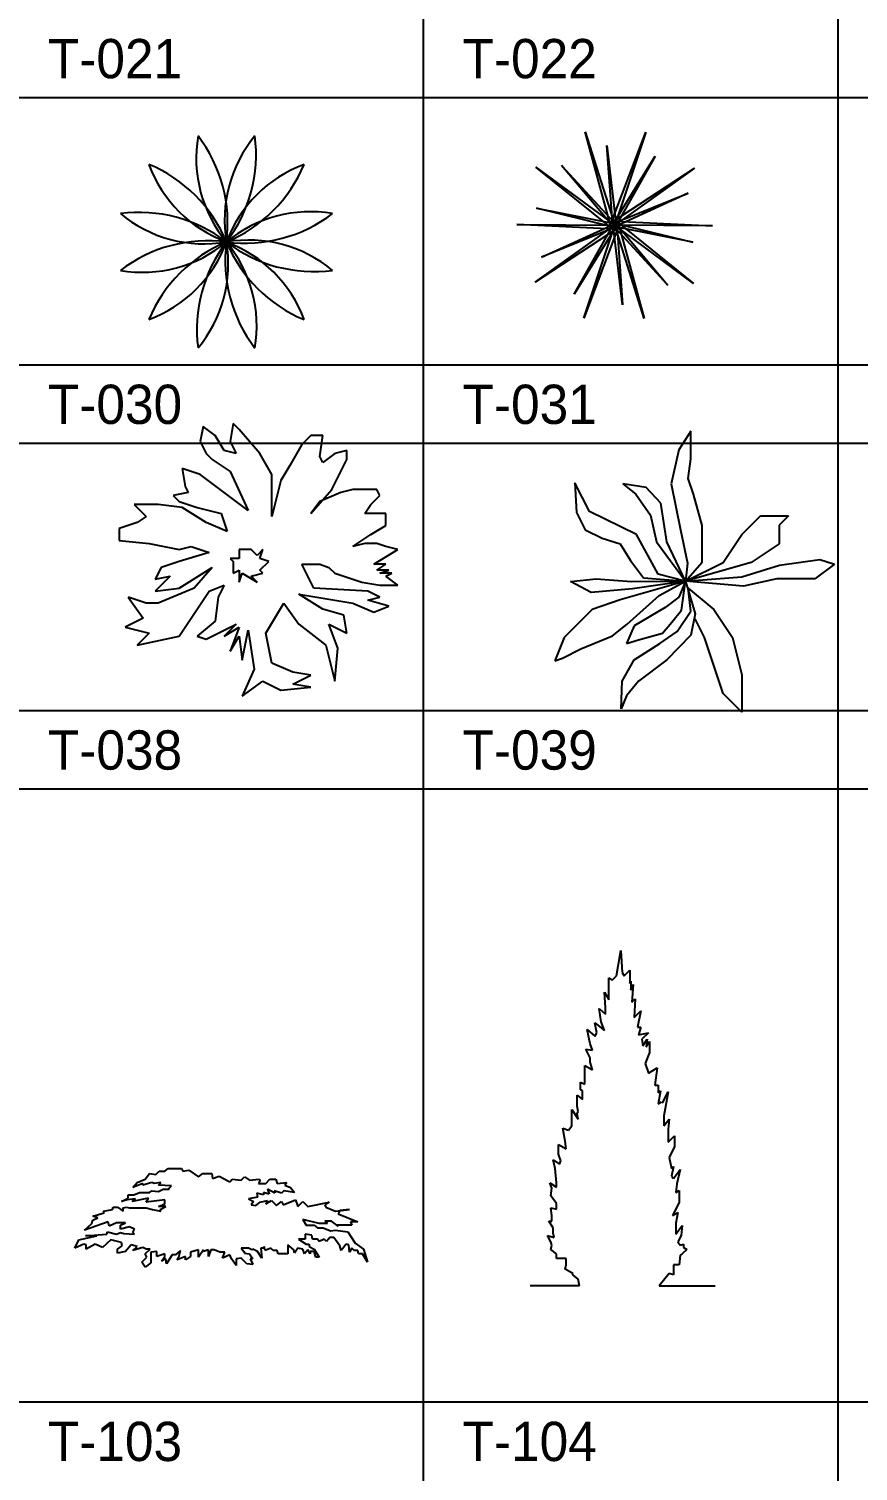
# Model space of a CAD drawing. Header units: millimetres. Extents: x 0 to 25200, y 0 to 17820.
# Drawn here: x 3195 to 5728, y 8963 to 13369 of the extents above; entities that cross this region are included whole.
import ezdxf
from ezdxf.enums import TextEntityAlignment as Align

# ---------------------------------------------------------------- set-up
doc = ezdxf.new("R2010")
doc.units = ezdxf.units.MM
doc.header["$LTSCALE"] = 100
doc.header["$MEASUREMENT"] = 0
for name, color, linetype in [('CO-TREE', 251, 'Continuous'), ('TB-FORM', 7, 'Continuous'), ('TB-TEXT', 4, 'Continuous')]:
    doc.layers.add(name, color=color, linetype=linetype)
doc.styles.add('DH-TEXT', font='')
doc.styles.get('DH-TEXT').set_extended_font_data('HY울릉도L')

# ---------------------------------------------------------------- blocks, each defined once
blk = doc.blocks.new('T-030')
at = {"layer": 'CO-TREE'}
for centre, radius, start, end in [((304.2, 259.7), 401.2, 170.3031, 219.6969), ((-440.6, 60.1), 439.8, 352.5922, 37.4078), ((391, 71), 401.2, 140.3031, 189.6969), ((-353.8, 270.6), 439.8, 322.5922, 7.4078), ((-410.5, -165.5), 439.8, 22.5922, 67.4078), ((134.7, 379.7), 401.2, 200.3031, 249.6969), ((-173.4, 409.5), 439.8, 292.5922, 337.4078), ((371.8, -135.8), 401.2, 110.3031, 159.6969), ((-271.6, -345.9), 439.8, 52.5922, 97.4078), ((-72.1, 398.9), 401.2, 230.3031, 279.6969), ((251.8, -305.3), 401.2, 80.3031, 129.6969), ((52.2, 439.5), 439.8, 262.5922, 307.4078), ((-61.2, -432.7), 439.8, 82.5922, 127.4078), ((-260.8, 312.1), 401.2, 260.3031, 309.6969), ((-380.8, 142.7), 401.2, 290.3031, 339.6969), ((164.5, -402.6), 439.8, 112.5922, 157.4078), ((344.8, -263.7), 439.8, 142.5922, 187.4078), ((-400, -64.1), 401.2, 320.3031, 9.6969), ((431.6, -53.3), 439.8, 172.5922, 217.4078), ((63.1, -392), 401.2, 50.3031, 99.6969), ((-143.7, -372.9), 401.2, 20.3031, 69.6969), ((401.5, 172.4), 439.8, 202.5922, 247.4078), ((262.7, 352.8), 439.8, 232.5922, 277.4078), ((-313.2, -252.8), 401.2, 350.3031, 39.6969)]:
    blk.add_arc(centre, radius, start, end, dxfattribs=at)
blk = doc.blocks.new('T-038')
at = {"layer": 'CO-TREE'}
for p, q in [((-192.5, 383.2), (-201.6, 337.5)), ((-155.9, 355.7), (-192.5, 383.2)), ((-128.5, 310), (-155.9, 355.7)), ((-101, 392.3), (-110.2, 337.5)), ((-82.8, 374), (-101, 392.3)), ((-18.8, 300.9), (-82.8, 374)), ((136.7, 355.7), (109.3, 328.3)), ((173.3, 355.7), (136.7, 355.7)), ((164.1, 291.7), (173.3, 355.7)), ((-201.6, 337.5), (-183.3, 300.9)), ((-91.9, 300.9), (-128.5, 310)), ((-110.2, 337.5), (-91.9, 300.9)), ((109.3, 328.3), (72.7, 264.3)), ((246.4, 310), (209.8, 300.9)), ((246.4, 282.6), (246.4, 310)), ((-183.3, 300.9), (-165.1, 282.6)), ((-165.1, 282.6), (-110.2, 246)), ((17.8, 236.9), (-18.8, 300.9)), ((173.3, 273.5), (164.1, 291.7)), ((209.8, 300.9), (173.3, 273.5)), ((200.7, 191.2), (246.4, 282.6)), ((-256.5, 255.2), (-247.4, 200.3)), ((-201.6, 236.9), (-256.5, 255.2)), ((-128.5, 182), (-201.6, 236.9)), ((-110.2, 246), (-55.3, 127.1)), ((17.8, 154.6), (17.8, 236.9)), ((72.7, 264.3), (45.3, 218.6)), ((-238.2, 182), (-283.9, 172.9)), ((-247.4, 200.3), (-238.2, 182)), ((-55.3, 127.1), (-128.5, 182)), ((45.3, 218.6), (17.8, 108.9)), ((136.7, 118), (200.7, 191.2)), ((228.1, 182), (164.1, 154.6)), ((264.7, 191.2), (228.1, 182)), ((337.9, 191.2), (264.7, 191.2)), ((347, 172.9), (337.9, 191.2)), ((-402.8, 145.4), (-366.2, 108.9)), ((-329.6, 145.4), (-402.8, 145.4)), ((-256.5, 136.3), (-329.6, 145.4)), ((-283.9, 172.9), (-265.6, 154.6)), ((-265.6, 154.6), (-210.8, 136.3)), ((-183.3, 90.6), (-256.5, 136.3)), ((-210.8, 136.3), (-137.6, 118)), ((17.8, 108.9), (17.8, 154.6)), ((164.1, 154.6), (136.7, 118)), ((301.3, 118), (319.6, 145.4)), ((319.6, 145.4), (347, 172.9)), ((-393.7, 90.6), (-448.5, 72.3)), ((-366.2, 108.9), (-393.7, 90.6)), ((-119.3, 63.1), (-183.3, 90.6)), ((-137.6, 118), (-119.3, 63.1)), ((356.2, 118), (301.3, 118)), ((365.3, 118), (356.2, 118)), ((365.3, 81.4), (365.3, 118)), ((-448.5, 72.3), (-448.5, 35.7)), ((264.7, 17.4), (319.6, 54)), ((319.6, 54), (365.3, 81.4)), ((-448.5, 35.7), (-357.1, 26.6)), ((-357.1, 26.6), (-265.6, 8.3)), ((-265.6, 8.3), (-229.1, 17.4)), ((-229.1, 17.4), (-174.2, -0.9)), ((-46.2, 8.3), (-82.8, 8.3)), ((-82.8, 8.3), (-82.8, -19.2)), ((-27.9, -10), (-46.2, 8.3)), ((-9.6, 8.3), (-27.9, -10)), ((-18.8, -19.2), (-9.6, 8.3)), ((301.3, 26.6), (264.7, 17.4)), ((337.9, 26.6), (301.3, 26.6)), ((328.7, -37.4), (401.9, 8.3)), ((365.3, 17.4), (337.9, 26.6)), ((401.9, 8.3), (365.3, 17.4)), ((-265.6, -28.3), (-320.5, -46.6)), ((-174.2, -0.9), (-265.6, -28.3)), ((-82.8, -19.2), (-110.2, -19.2)), ((-110.2, -19.2), (-101, -28.3)), ((-101, -28.3), (-101, -64.9)), ((8.7, -28.3), (-18.8, -19.2)), ((-18.8, -55.7), (8.7, -28.3)), ((145.8, -110.6), (109.3, -37.4)), ((109.3, -37.4), (164.1, -37.4)), ((164.1, -37.4), (191.6, -46.6)), ((365.3, -37.4), (328.7, -37.4)), ((337.9, -55.7), (365.3, -37.4)), ((-320.5, -46.6), (-338.8, -83.2)), ((-293.1, -74), (-338.8, -119.7)), ((-338.8, -83.2), (-293.1, -74)), ((-265.6, -110.6), (-165.1, -46.6)), ((-165.1, -46.6), (-219.9, -110.6)), ((-101, -64.9), (-82.8, -55.7)), ((-82.8, -55.7), (-82.8, -92.3)), ((-82.8, -92.3), (-73.6, -64.9)), ((-73.6, -64.9), (-27.9, -92.3)), ((-46.2, -74), (-9.6, -64.9)), ((-27.9, -92.3), (-46.2, -74)), ((-9.6, -64.9), (-18.8, -55.7)), ((191.6, -46.6), (209.8, -64.9)), ((209.8, -64.9), (292.1, -92.3)), ((374.4, -55.7), (337.9, -55.7)), ((347, -64.9), (374.4, -55.7)), ((383.6, -64.9), (347, -64.9)), ((365.3, -74), (383.6, -64.9)), ((401.9, -101.5), (365.3, -74)), ((-338.8, -119.7), (-265.6, -110.6)), ((-219.9, -110.6), (-329.6, -156.3)), ((-265.6, -256.9), (-174.2, -119.7)), ((-174.2, -119.7), (-128.5, -101.5)), ((-128.5, -101.5), (-146.8, -138)), ((100.1, -128.9), (264.7, -156.3)), ((173.3, -174.6), (100.1, -128.9)), ((310.4, -119.7), (145.8, -110.6)), ((292.1, -92.3), (347, -101.5)), ((347, -138), (310.4, -119.7)), ((347, -101.5), (401.9, -101.5)), ((-421.1, -138), (-375.4, -202)), ((-366.2, -156.3), (-421.1, -138)), ((-329.6, -156.3), (-366.2, -156.3)), ((-146.8, -138), (-155.9, -211.2)), ((-0.5, -247.8), (54.4, -156.3)), ((54.4, -156.3), (100.1, -220.3)), ((237.3, -192.9), (173.3, -174.6)), ((264.7, -156.3), (328.7, -183.7)), ((310.4, -147.2), (347, -138)), ((374.4, -165.5), (310.4, -147.2)), ((328.7, -183.7), (374.4, -165.5)), ((-375.4, -202), (-430.2, -229.5)), ((-155.9, -211.2), (-210.8, -256.9)), ((246.4, -247.8), (237.3, -192.9)), ((-430.2, -229.5), (-357.1, -247.8)), ((-357.1, -247.8), (-393.7, -284.3)), ((-393.7, -284.3), (-265.6, -256.9)), ((-210.8, -256.9), (-183.3, -266)), ((-183.3, -266), (-91.9, -220.3)), ((-91.9, -220.3), (-128.5, -256.9)), ((-128.5, -256.9), (-82.8, -229.5)), ((-82.8, -229.5), (-110.2, -302.6)), ((-110.2, -302.6), (-82.8, -256.9)), ((-82.8, -256.9), (-73.6, -330.1)), ((-73.6, -330.1), (-55.3, -238.6)), ((-55.3, -238.6), (-37, -357.5)), ((17.8, -339.2), (-0.5, -247.8)), ((100.1, -220.3), (182.4, -284.3)), ((191.6, -220.3), (246.4, -247.8)), ((219, -293.5), (191.6, -220.3)), ((182.4, -284.3), (209.8, -394.1)), ((209.8, -394.1), (219, -293.5)), ((81.8, -366.6), (17.8, -339.2)), ((-37, -357.5), (-73.6, -439.8)), ((-73.6, -439.8), (-9.6, -394.1)), ((-9.6, -394.1), (45.3, -421.5)), ((136.7, -375.8), (81.8, -366.6)), ((81.8, -403.2), (136.7, -375.8)), ((45.3, -421.5), (136.7, -412.3)), ((136.7, -412.3), (81.8, -403.2))]:
    blk.add_line(p, q, dxfattribs=at)
blk = doc.blocks.new('T-039')
at = {"layer": 'CO-TREE'}
for p, q in [((12.1, 461.5), (-24.7, 405.2)), ((12.1, 377), (12.1, 461.5)), ((-24.7, 405.2), (-48.3, 301)), ((4.2, 317.8), (12.1, 377)), ((20, 270), (4.2, 317.8)), ((-298, 216.5), (-342.7, 303.8)), ((-342.7, 303.8), (-337.5, 213.6)), ((-124.6, 289.7), (-195.5, 301)), ((-195.5, 301), (-156.1, 270)), ((-156.1, 270), (-111.4, 205.2)), ((-79.9, 241.8), (-124.6, 289.7)), ((-48.3, 301), (-19.4, 160.1)), ((46.3, 174.2), (20, 270)), ((-61.5, 123.5), (-79.9, 241.8)), ((-337.5, 213.6), (-311.2, 160.1)), ((-153.5, 146), (-298, 216.5)), ((-111.4, 205.2), (-93, 123.5)), ((167.7, 146.3), (224.8, 203.5)), ((224.8, 203.5), (310.6, 203.5)), ((310.6, 203.5), (282, 174.9)), ((-311.2, 160.1), (-258.6, 134.8)), ((-258.6, 134.8), (-203.4, 117.9)), ((-87.8, 25), (-153.5, 146)), ((-19.4, 160.1), (1.6, 58.8)), ((46.3, 61.5), (46.3, 174.2)), ((110.5, 60.6), (167.7, 146.3)), ((282, 174.9), (282, 117.7)), ((-203.4, 117.9), (-171.9, 67.2)), ((-93, 123.5), (-3.8, 3.4)), ((-3.8, 3.4), (-61.5, 123.5)), ((282, 117.7), (196.3, 60.6)), ((-171.9, 67.2), (-132.4, 13.7)), ((-3.8, 3.4), (46.3, 61.5)), ((196.3, 60.6), (-3.8, 3.4)), ((-3.8, 3.4), (110.5, 60.6)), ((1.6, 58.8), (-3.8, 3.4)), ((167.3, 16.5), (282.9, 53.1)), ((282.9, 53.1), (406.5, 70)), ((451.1, 55.9), (390.7, 10.9)), ((406.5, 70), (451.1, 55.9)), ((-355.9, 2.4), (-277, 10.9)), ((-292.8, -31.3), (-355.9, 2.4)), ((-277, 10.9), (-169.2, 2.4)), ((-3.8, 3.4), (-203.8, -53.7)), ((-169.2, 2.4), (-3.8, 3.4)), ((-3.8, 3.4), (-166.6, -20.1)), ((-132.4, 13.7), (-3.8, 3.4)), ((-3.8, 3.4), (-87.8, 25)), ((-85.1, -39.8), (-3.8, 3.4)), ((-3.8, 3.4), (-24.7, -45.4)), ((-16.8, -84.9), (-3.8, 3.4)), ((-3.8, 3.4), (167.3, 16.5)), ((172.5, -11.6), (-3.8, 3.4)), ((-3.8, 3.4), (25.3, -96.2)), ((275, 10.9), (172.5, -11.6)), ((390.7, 10.9), (275, 10.9)), ((-166.6, -20.1), (-292.8, -31.3)), ((-182.4, -127.1), (-85.1, -39.8)), ((12.1, -87.7), (4.2, -17.3)), ((4.2, -17.3), (82, -82.3)), ((-289.5, -82.3), (-318.1, -110.9)), ((-203.8, -53.7), (-289.5, -82.3)), ((-66.7, -76.5), (-161.4, -132.8)), ((-24.7, -45.4), (-66.7, -76.5)), ((-45.7, -121.5), (-16.8, -84.9)), ((-29.9, -149.6), (12.1, -87.7)), ((82, -82.3), (139.1, -168)), ((-318.1, -110.9), (-375.2, -168)), ((-227.1, -163.7), (-182.4, -127.1)), ((-74.6, -155.3), (-45.7, -121.5)), ((25.3, -96.2), (12.1, -160.9)), ((53.4, -168), (24.8, -110.9)), ((-375.2, -168), (-403.2, -239.8)), ((-324.3, -203.2), (-227.1, -163.7)), ((-161.4, -132.8), (-185, -186.3)), ((-185, -186.3), (-148.2, -175)), ((-148.2, -175), (-74.6, -155.3)), ((-82.5, -186.3), (-29.9, -149.6)), ((12.1, -160.9), (-61.5, -237)), ((82, -253.7), (53.4, -168)), ((139.1, -168), (167.7, -282.3)), ((-379.5, -231.3), (-324.3, -203.2)), ((-161.4, -237), (-82.5, -186.3)), ((-403.2, -239.8), (-379.5, -231.3)), ((-198.2, -301.7), (-161.4, -237)), ((-61.5, -237), (-148.2, -301.7)), ((110.5, -339.5), (82, -253.7)), ((-200.8, -386.2), (-198.2, -301.7)), ((-148.2, -301.7), (-185, -346.8)), ((167.7, -282.3), (167.7, -396.6)), ((-185, -346.8), (-200.8, -386.2)), ((167.7, -396.6), (110.5, -339.5))]:
    blk.add_line(p, q, dxfattribs=at)
blk = doc.blocks.new('T-031')
at = {"layer": 'CO-TREE'}
for p, q in [((-15.9, -15.8), (-94.4, 272.9)), ((-94.4, 272.9), (-4.1, -12.2)), ((-15.8, -8.2), (90.5, 271.6)), ((90.5, 271.6), (-4.1, -12.2)), ((-11.2, -2.1), (-28.2, 231.2)), ((-28.2, 231.2), (-0.6, -3.6)), ((-3.8, 0.2), (119.5, 198.9)), ((119.5, 198.9), (3.8, -7.2)), ((-11.5, -22.1), (-244.7, 165.4)), ((-244.7, 165.4), (-4.1, -12.2)), ((-15.8, -8.2), (-166.6, 170.5)), ((-166.6, 170.5), (-6.3, -3.2)), ((-11.2, -2.1), (239.2, 161.8)), ((239.2, 161.8), (-4.1, -12.2)), ((3.4, -2.3), (219.9, 85.9)), ((219.9, 85.9), (5.2, -12.8)), ((-15.9, -15.8), (-242.9, 40.1)), ((-242.9, 40.1), (-11.2, -6.2)), ((-3.8, 0.2), (295, -14.4)), ((-4.3, -24.5), (-303.1, -10)), ((-303.1, -10), (-4.1, -12.2)), ((-247.3, -186.2), (-4.1, -12.2)), ((3, -22.3), (-247.3, -186.2)), ((-228, -110.3), (-13.3, -11.6)), ((-11.5, -22.1), (-228, -110.3)), ((-127.6, -223.2), (-11.9, -17.1)), ((-4.3, -24.5), (-127.6, -223.2)), ((-98.6, -295.9), (-4.1, -12.2)), ((7.6, -16.2), (-98.6, -295.9)), ((20, -255.5), (-7.5, -20.8)), ((86.3, -297.3), (-4.1, -12.2)), ((295, -14.4), (-4.1, -12.2)), ((236.6, -189.8), (-4.1, -12.2)), ((158.5, -194.9), (-1.8, -21.2)), ((3, -22.3), (20, -255.5)), ((234.8, -64.4), (3.1, -18.1)), ((3.4, -2.3), (236.6, -189.8)), ((7.6, -16.2), (158.5, -194.9)), ((7.8, -8.6), (86.3, -297.3)), ((7.8, -8.6), (234.8, -64.4))]:
    blk.add_line(p, q, dxfattribs=at)
blk = doc.blocks.new('T-103')
at = {"layer": 'CO-TREE'}
for p, q in [((-278.1648, 263.1096), (-265.6368, 280.6488)), ((-265.6368, 280.6488), (-245.592, 278.1432)), ((-245.592, 278.1432), (-235.5696, 288.1656)), ((-235.5696, 288.1656), (-218.0304, 288.1656)), ((-218.0304, 288.1656), (-208.008, 295.6824)), ((-208.008, 295.6824), (-187.9416, 295.6824)), ((-187.9416, 295.6824), (-167.8968, 295.6824)), ((-167.8968, 295.6824), (-162.8856, 288.1656)), ((-162.8856, 288.1656), (-145.3464, 290.6712)), ((-145.3464, 290.6712), (-115.2792, 270.6264)), ((-115.2792, 270.6264), (-102.7512, 280.6488)), ((-102.7512, 280.6488), (-75.1896, 280.6488)), ((-75.1896, 280.6488), (-72.684, 265.6152)), ((-72.684, 265.6152), (-52.6392, 273.132)), ((-52.6392, 273.132), (-20.0448, 255.5928)), ((15.0336, 260.604), (25.056, 270.6264)), ((25.056, 270.6264), (40.0896, 260.604)), ((-315.7488, 238.0536), (-303.2208, 253.0872)), ((-285.6816, 250.5816), (-315.7488, 238.0536)), ((-313.2432, 215.5032), (-295.704, 223.02)), ((-303.2208, 253.0872), (-278.1648, 263.1096)), ((-295.704, 223.02), (-265.6368, 223.02)), ((-258.12, 253.0872), (-285.6816, 245.5704)), ((-285.6816, 245.5704), (-285.6816, 250.5816)), ((-265.6368, 223.02), (-258.12, 228.0312)), ((-250.6032, 250.5816), (-258.12, 253.0872)), ((-258.12, 228.0312), (-238.0752, 225.5256)), ((-230.5584, 253.0872), (-250.6032, 250.5816)), ((-238.0752, 245.5704), (-230.5584, 253.0872)), ((-197.964, 243.0648), (-238.0752, 245.5704)), ((-238.0752, 225.5256), (-223.0416, 233.0424)), ((-223.0416, 233.0424), (-205.5024, 233.0424)), ((-205.5024, 235.548), (-197.964, 243.0648)), ((-205.5024, 233.0424), (-205.5024, 235.548)), ((-20.0448, 255.5928), (-12.528, 263.1096)), ((-12.528, 263.1096), (15.0336, 260.604)), ((40.0896, 260.604), (70.1568, 263.1096)), ((62.64, 220.5144), (65.1456, 207.9864)), ((82.6848, 215.5032), (62.64, 220.5144)), ((72.6624, 260.604), (67.6512, 250.5816)), ((67.6512, 250.5816), (90.2016, 250.5816)), ((70.1568, 263.1096), (72.6624, 260.604)), ((82.6848, 223.02), (82.6848, 215.5032)), ((100.224, 218.0088), (82.6848, 223.02)), ((90.2016, 250.5816), (102.7296, 263.1096)), ((95.2128, 233.0424), (100.224, 218.0088)), ((117.7632, 220.5144), (95.2128, 233.0424)), ((102.7296, 263.1096), (120.2688, 263.1096)), ((115.2576, 228.0312), (117.7632, 220.5144)), ((137.808, 220.5144), (115.2576, 228.0312)), ((120.2688, 263.1096), (125.28, 250.5816)), ((125.28, 250.5816), (152.8632, 253.0872)), ((145.3248, 228.0312), (137.808, 220.5144)), ((177.9192, 223.02), (145.3248, 228.0312)), ((152.8632, 253.0872), (147.852, 245.5704)), ((147.852, 245.5704), (165.3912, 238.0536)), ((165.3912, 238.0536), (177.9192, 223.02)), ((-378.4104, 170.4024), (-375.9048, 177.9192)), ((-375.9048, 177.9192), (-363.3552, 177.9192)), ((-363.3552, 177.9192), (-345.816, 165.3912)), ((-350.8272, 195.4584), (-330.7824, 205.4808)), ((-333.288, 200.4696), (-350.8272, 195.4584)), ((-345.816, 175.4136), (-335.7936, 177.9192)), ((-335.7936, 177.9192), (-325.7712, 175.4136)), ((-308.232, 202.9752), (-333.288, 200.4696)), ((-330.7824, 215.5032), (-313.2432, 215.5032)), ((-330.7824, 205.4808), (-330.7824, 215.5032)), ((-268.1424, 205.4808), (-318.2544, 195.4584)), ((-318.2544, 195.4584), (-308.232, 202.9752)), ((-275.6592, 192.9528), (-268.1424, 205.4808)), ((-218.0304, 200.4696), (-275.6592, 192.9528)), ((-238.0752, 180.4248), (-218.0304, 187.9416)), ((-215.5248, 180.4248), (-238.0752, 180.4248)), ((-233.064, 170.4024), (-215.5248, 180.4248)), ((-218.0304, 187.9416), (-218.0304, 200.4696)), ((65.1456, 207.9864), (37.584, 202.9752)), ((37.584, 202.9752), (52.6176, 195.4584)), ((52.6176, 195.4584), (45.1008, 185.436)), ((45.1008, 185.436), (60.1344, 182.9304)), ((60.1344, 182.9304), (72.6624, 192.9528)), ((72.6624, 192.9528), (95.2128, 197.964)), ((90.2016, 187.9416), (107.7408, 197.964)), ((95.2128, 197.964), (90.2016, 187.9416)), ((107.7408, 197.964), (122.7744, 182.9304)), ((122.7744, 182.9304), (137.808, 195.4584)), ((137.808, 195.4584), (142.8192, 185.436)), ((142.8192, 185.436), (180.4248, 200.4696)), ((180.4248, 200.4696), (187.9416, 180.4248)), ((187.9416, 180.4248), (202.9752, 195.4584)), ((202.9752, 195.4584), (218.0088, 180.4248)), ((218.0088, 180.4248), (283.1544, 192.9528)), ((283.1544, 192.9528), (270.6264, 185.436)), ((270.6264, 185.436), (273.132, 177.9192)), ((273.132, 177.9192), (303.1992, 165.3912)), ((-390.9384, 132.8184), (-463.6008, 107.7408)), ((-441.0504, 127.8072), (-438.5448, 137.8296)), ((-438.5448, 150.3576), (-403.4664, 160.38)), ((-423.5112, 145.3464), (-438.5448, 150.3576)), ((-438.5448, 137.8296), (-423.5112, 145.3464)), ((-405.972, 165.3912), (-378.4104, 170.4024)), ((-403.4664, 160.38), (-405.972, 165.3912)), ((-388.4328, 120.2688), (-390.9384, 132.8184)), ((-345.816, 165.3912), (-345.816, 175.4136)), ((-325.7712, 175.4136), (-280.6704, 175.4136)), ((-280.6704, 175.4136), (-275.6592, 175.4136)), ((-275.6592, 175.4136), (-255.6144, 170.4024)), ((-255.6144, 170.4024), (-230.5584, 165.3912)), ((-230.5584, 165.3912), (-233.064, 170.4024)), ((202.9752, 140.3352), (212.9976, 122.7744)), ((253.0872, 127.8072), (202.9752, 140.3352)), ((270.6264, 135.324), (278.1432, 127.8072)), ((290.6712, 135.324), (270.6264, 135.324)), ((310.716, 120.2688), (290.6712, 135.324)), ((303.1992, 165.3912), (345.816, 170.4024)), ((315.7272, 167.8968), (310.716, 157.8744)), ((310.716, 157.8744), (370.872, 132.8184)), ((345.816, 170.4024), (315.7272, 167.8968)), ((348.3216, 132.8184), (353.3328, 122.7744)), ((370.872, 132.8184), (348.3216, 132.8184)), ((-481.14, 77.6736), (-426.0168, 90.2016)), ((-463.6008, 107.7408), (-441.0504, 127.8072)), ((-461.0952, 90.2016), (-395.9496, 95.2128)), ((-426.0168, 90.2016), (-461.0952, 90.2016)), ((-395.9496, 95.2128), (-393.444, 102.7296)), ((-393.444, 102.7296), (-365.8608, 95.2128)), ((-365.8608, 130.3128), (-388.4328, 120.2688)), ((-338.2992, 130.3128), (-365.8608, 130.3128)), ((-365.8608, 95.2128), (-353.3328, 100.224)), ((-353.3328, 122.7744), (-338.2992, 130.3128)), ((-353.3328, 110.2464), (-353.3328, 122.7744)), ((-325.7712, 117.7632), (-353.3328, 110.2464)), ((-353.3328, 100.224), (-343.3104, 97.7184)), ((-343.3104, 97.7184), (-310.7376, 95.2128)), ((-310.7376, 110.2464), (-325.7712, 117.7632)), ((-315.7488, 100.224), (-310.7376, 110.2464)), ((-310.7376, 95.2128), (-315.7488, 100.224)), ((210.492, 95.2128), (210.492, 80.1792)), ((230.5368, 92.7072), (210.492, 95.2128)), ((212.9976, 122.7744), (238.0536, 122.7744)), ((233.0424, 80.1792), (230.5368, 92.7072)), ((238.0536, 122.7744), (248.076, 115.2576)), ((248.076, 115.2576), (265.6152, 115.2576)), ((278.1432, 127.8072), (253.0872, 127.8072)), ((265.6152, 115.2576), (288.1656, 105.2352)), ((288.1656, 105.2352), (303.1992, 107.7408)), ((303.1992, 107.7408), (340.8048, 102.7296)), ((308.2104, 122.7744), (310.716, 120.2688)), ((353.3328, 122.7744), (308.2104, 122.7744)), ((340.8048, 102.7296), (363.3552, 67.6512)), ((-493.668, 52.6176), (-481.14, 77.6736)), ((-466.1064, 65.1456), (-493.668, 52.6176)), ((-458.5896, 62.64), (-466.1064, 65.1456)), ((-431.028, 65.1456), (-458.5896, 50.112)), ((-458.5896, 50.112), (-458.5896, 62.64)), ((-408.4776, 55.1232), (-431.028, 65.1456)), ((-383.4216, 77.6736), (-408.4776, 55.1232)), ((-350.8272, 70.1568), (-383.4216, 77.6736)), ((-363.3552, 50.112), (-348.3216, 60.1344)), ((-363.3552, 37.584), (-363.3552, 50.112)), ((-348.3216, 60.1344), (-350.8272, 70.1568)), ((-320.76, 62.64), (-338.2992, 42.5952)), ((-303.2208, 57.6288), (-320.76, 62.64)), ((-315.7488, 45.1008), (-303.2208, 57.6288)), ((-285.6816, 55.1232), (-315.7488, 45.1008)), ((-275.6592, 50.112), (-285.6816, 55.1232)), ((-278.1648, 35.0784), (-263.1312, 50.112)), ((-263.1312, 50.112), (-275.6592, 50.112)), ((-170.4024, 45.1008), (-185.436, 32.5728)), ((-175.4136, 25.056), (-170.4024, 45.1008)), ((-115.2792, 47.6064), (-140.3352, 40.0896)), ((-115.2792, 25.056), (-115.2792, 47.6064)), ((-100.2456, 47.6064), (-115.2792, 25.056)), ((-85.212, 47.6064), (-100.2456, 42.5952)), ((-100.2456, 42.5952), (-100.2456, 47.6064)), ((-85.212, 27.5616), (-85.212, 47.6064)), ((-77.6952, 47.6064), (-85.212, 27.5616)), ((-67.6728, 47.6064), (-77.6952, 47.6064)), ((-50.1336, 40.0896), (-67.6728, 47.6064)), ((15.0336, 52.6176), (22.5504, 42.5952)), ((37.584, 52.6176), (15.0336, 52.6176)), ((47.6064, 47.6064), (37.584, 52.6176)), ((50.112, 50.112), (47.6064, 47.6064)), ((65.1456, 42.5952), (50.112, 50.112)), ((75.168, 52.6176), (77.6736, 22.5504)), ((85.1904, 52.6176), (75.168, 52.6176)), ((85.1904, 57.6288), (85.1904, 52.6176)), ((87.696, 45.1008), (85.1904, 57.6288)), ((105.2352, 52.6176), (87.696, 45.1008)), ((112.752, 45.1008), (105.2352, 52.6176)), ((125.28, 45.1008), (112.752, 45.1008)), ((127.7856, 35.0784), (125.28, 45.1008)), ((175.4136, 47.6064), (157.8744, 62.64)), ((157.8744, 62.64), (157.8744, 35.0784)), ((177.9192, 37.584), (175.4136, 47.6064)), ((187.9416, 52.6176), (177.9192, 37.584)), ((202.9752, 50.112), (187.9416, 52.6176)), ((190.4472, 80.1792), (212.9976, 65.1456)), ((210.492, 80.1792), (190.4472, 80.1792)), ((207.9864, 35.0784), (202.9752, 50.112)), ((218.0088, 47.6064), (207.9864, 35.0784)), ((212.9976, 65.1456), (223.02, 65.1456)), ((225.5256, 35.0784), (218.0088, 47.6064)), ((223.02, 65.1456), (223.02, 57.6288)), ((223.02, 57.6288), (238.0536, 50.112)), ((248.076, 80.1792), (233.0424, 80.1792)), ((238.0536, 50.112), (253.0872, 25.056)), ((253.0872, 72.6624), (248.076, 80.1792)), ((268.1208, 80.1792), (253.0872, 72.6624)), ((275.6376, 72.6624), (268.1208, 80.1792)), ((285.66, 85.1904), (275.6376, 72.6624)), ((298.188, 85.1904), (285.66, 85.1904)), ((315.7272, 60.1344), (298.188, 85.1904)), ((320.76, 45.1008), (315.7272, 60.1344)), ((335.7936, 65.1456), (320.76, 45.1008)), ((343.3104, 62.64), (335.7936, 65.1456)), ((345.816, 40.0896), (343.3104, 62.64)), ((353.3328, 52.6176), (345.816, 40.0896)), ((360.8496, 45.1008), (353.3328, 52.6176)), ((370.872, 45.1008), (360.8496, 45.1008)), ((363.3552, 67.6512), (388.4112, 50.112)), ((373.3776, 35.0784), (370.872, 45.1008)), ((388.4112, 50.112), (400.9392, 10.0224)), ((-338.2992, 42.5952), (-363.3552, 37.584)), ((-288.1872, 10.0224), (-273.1536, 25.056)), ((-278.1648, -5.0112), (-288.1872, 10.0224)), ((-273.1536, 25.056), (-278.1648, 35.0784)), ((-260.6256, 7.5168), (-278.1648, -5.0112)), ((-243.0864, 42.5952), (-260.6256, 40.0896)), ((-260.6256, 40.0896), (-260.6256, 27.5616)), ((-260.6256, 27.5616), (-260.6256, 7.5168)), ((-243.0864, 27.5616), (-243.0864, 42.5952)), ((-218.0304, 35.0784), (-243.0864, 27.5616)), ((-228.0528, 12.528), (-218.0304, 27.5616)), ((-215.5248, 20.0448), (-228.0528, 12.528)), ((-218.0304, 27.5616), (-218.0304, 35.0784)), ((-213.0192, 5.0112), (-215.5248, 20.0448)), ((-195.4584, 32.5728), (-213.0192, 5.0112)), ((-185.436, 32.5728), (-195.4584, 32.5728)), ((-155.3688, 27.5616), (-180.4248, 17.5392)), ((-180.4248, 17.5392), (-175.4136, 25.056)), ((-155.3688, 17.5392), (-155.3688, 27.5616)), ((-140.3352, 27.5616), (-155.3688, 17.5392)), ((-140.3352, 40.0896), (-140.3352, 27.5616)), ((-35.1, 40.0896), (-50.1336, 40.0896)), ((-42.6168, 22.5504), (-35.1, 40.0896)), ((-20.0448, 32.5728), (-42.6168, 22.5504)), ((-15.0336, 20.0448), (-20.0448, 32.5728)), ((0, 0), (-15.0336, 20.0448)), ((15.0336, 22.5504), (0, 20.0448)), ((0, 20.0448), (0, 0)), ((32.5728, 5.0112), (15.0336, 22.5504)), ((22.5504, 42.5952), (25.056, 37.584)), ((25.056, 37.584), (40.0896, 35.0784)), ((50.112, 2.5056), (32.5728, 5.0112)), ((40.0896, 35.0784), (50.112, 20.0448)), ((42.5952, 20.0448), (50.112, 2.5056)), ((50.112, 20.0448), (42.5952, 20.0448)), ((77.6736, 22.5504), (65.1456, 42.5952)), ((157.8744, 35.0784), (127.7856, 35.0784)), ((225.5256, 42.5952), (225.5256, 35.0784)), ((238.0536, 42.5952), (225.5256, 42.5952)), ((243.0648, 25.056), (238.0536, 42.5952)), ((253.0872, 25.056), (243.0648, 25.056)), ((385.9056, 35.0784), (373.3776, 35.0784)), ((400.9392, 10.0224), (385.9056, 35.0784))]:
    blk.add_line(p, q, dxfattribs=at)
blk = doc.blocks.new('T-104')
at = {"layer": 'CO-TREE'}
for p, q in [((264.2976, 946.728), (277.668, 1023.6672)), ((277.668, 1023.6672), (281.016, 956.772)), ((240.8832, 940.032), (250.9056, 933.3576)), ((240.8832, 899.8992), (240.8832, 940.032)), ((250.9056, 933.3576), (264.2976, 946.728)), ((281.016, 956.772), (287.712, 946.728)), ((287.712, 946.728), (304.4304, 963.4464)), ((304.4304, 963.4464), (304.4304, 923.3136)), ((304.4304, 923.3136), (307.7784, 930.0096)), ((307.7784, 930.0096), (307.7784, 903.2472)), ((227.4912, 896.5512), (240.8832, 873.1368)), ((230.8392, 849.7224), (227.4912, 896.5512)), ((240.8832, 873.1368), (240.8832, 899.8992)), ((307.7784, 903.2472), (314.4744, 919.9656)), ((314.4744, 919.9656), (311.1264, 866.4408)), ((217.4472, 806.22), (210.7728, 846.3744)), ((210.7728, 846.3744), (230.8392, 829.6344)), ((230.8392, 829.6344), (230.8392, 849.7224)), ((311.1264, 866.4408), (321.1704, 876.4848)), ((321.1704, 876.4848), (317.8224, 819.612)), ((317.8224, 819.612), (337.8888, 839.6784)), ((337.8888, 839.6784), (327.8448, 789.5016)), ((197.3808, 802.872), (227.4912, 779.4576)), ((204.0768, 772.7616), (197.3808, 802.872)), ((227.4912, 779.4576), (217.4472, 806.22)), ((173.9664, 782.8056), (197.3808, 762.7392)), ((184.0104, 739.3248), (173.9664, 782.8056)), ((197.3808, 762.7392), (204.0768, 772.7616)), ((327.8448, 789.5016), (337.8888, 789.5016)), ((337.8888, 789.5016), (331.1928, 766.0872)), ((331.1928, 766.0872), (361.3032, 772.7616)), ((361.3032, 772.7616), (341.2368, 752.6952)), ((341.2368, 752.6952), (344.5848, 732.6288)), ((344.5848, 732.6288), (357.9552, 752.6952)), ((357.9552, 752.6952), (354.6072, 729.2808)), ((170.6184, 722.5848), (190.6848, 719.2368)), ((184.0104, 695.8224), (170.6184, 722.5848)), ((190.6848, 719.2368), (184.0104, 739.3248)), ((364.6512, 712.5624), (351.2592, 679.104)), ((354.6072, 729.2808), (364.6512, 745.9992)), ((364.6512, 745.9992), (364.6512, 712.5624)), ((167.2704, 672.408), (190.6848, 659.0376)), ((167.2704, 652.3416), (167.2704, 672.408)), ((184.0104, 682.452), (184.0104, 695.8224)), ((190.6848, 659.0376), (184.0104, 682.452)), ((351.2592, 679.104), (361.3032, 648.9936)), ((361.3032, 648.9936), (388.0656, 665.712)), ((388.0656, 665.712), (381.3696, 612.1872)), ((153.9, 622.2312), (167.2704, 615.5352)), ((153.9, 598.8168), (153.9, 622.2312)), ((167.2704, 628.9272), (167.2704, 652.3416)), ((167.2704, 615.5352), (167.2704, 628.9272)), ((143.856, 582.0984), (160.5744, 568.7064)), ((143.856, 568.7064), (143.856, 582.0984)), ((160.5744, 595.4688), (153.9, 598.8168)), ((160.5744, 568.7064), (160.5744, 595.4688)), ((381.3696, 612.1872), (391.4136, 612.1872)), ((391.4136, 612.1872), (391.4136, 588.7728)), ((398.1096, 595.4688), (391.4136, 555.336)), ((391.4136, 588.7728), (398.1096, 595.4688)), ((404.784, 558.6624), (421.524, 592.1208)), ((421.524, 592.1208), (408.132, 518.5296)), ((127.1376, 538.596), (147.204, 508.4856)), ((127.1376, 488.4192), (127.1376, 538.596)), ((143.856, 548.64), (143.856, 568.7064)), ((147.204, 531.9), (143.856, 548.64)), ((143.856, 525.2256), (147.204, 531.9)), ((391.4136, 555.336), (401.4576, 562.0104)), ((401.4576, 562.0104), (404.784, 558.6624)), ((117.0936, 475.0272), (127.1376, 488.4192)), ((147.204, 508.4856), (143.856, 525.2256)), ((408.132, 518.5296), (408.132, 488.4192)), ((408.132, 488.4192), (424.872, 508.4856)), ((424.872, 508.4856), (421.524, 478.3752)), ((100.3752, 481.7232), (117.0936, 475.0272)), ((107.0496, 441.5904), (100.3752, 481.7232)), ((110.3976, 418.176), (107.0496, 441.5904)), ((421.524, 478.3752), (421.524, 438.2424)), ((421.524, 438.2424), (441.5904, 458.3088)), ((441.5904, 458.3088), (441.5904, 424.8504)), ((86.9832, 431.5464), (110.3976, 418.176)), ((86.9832, 401.436), (86.9832, 431.5464)), ((93.6792, 381.3696), (86.9832, 401.436)), ((441.5904, 424.8504), (424.872, 391.4136)), ((70.2648, 384.7176), (90.3312, 371.3256)), ((76.9608, 357.9552), (70.2648, 384.7176)), ((80.2872, 314.4528), (76.9608, 357.9552)), ((90.3312, 371.3256), (93.6792, 381.3696)), ((424.872, 391.4136), (431.5464, 357.9552)), ((438.2424, 364.6512), (431.5464, 334.5408)), ((431.5464, 357.9552), (438.2424, 364.6512)), ((438.2424, 327.8448), (458.3088, 354.6072)), ((458.3088, 354.6072), (448.2864, 311.1264)), ((60.2208, 314.4528), (80.2872, 301.0824)), ((66.9168, 297.7344), (60.2208, 314.4528)), ((80.2872, 301.0824), (80.2872, 314.4528)), ((431.5464, 334.5408), (438.2424, 327.8448)), ((448.2864, 311.1264), (444.9384, 284.364)), ((63.5688, 274.32), (66.9168, 297.7344)), ((80.2872, 250.9056), (63.5688, 274.32)), ((444.9384, 284.364), (454.9824, 291.0384)), ((454.9824, 291.0384), (454.9824, 254.2536)), ((66.9168, 214.0992), (63.5688, 237.5136)), ((63.5688, 237.5136), (80.2872, 234.1656)), ((80.2872, 234.1656), (80.2872, 250.9056)), ((454.9824, 254.2536), (434.8944, 214.0992)), ((434.8944, 214.0992), (451.6344, 224.1432)), ((451.6344, 224.1432), (444.9384, 190.6848)), ((56.8728, 197.3808), (66.9168, 197.3808)), ((70.2648, 177.2928), (56.8728, 197.3808)), ((66.9168, 197.3808), (66.9168, 214.0992)), ((70.2648, 160.5744), (70.2648, 177.2928)), ((444.9384, 190.6848), (444.9384, 157.2264)), ((444.9384, 157.2264), (465.0048, 183.9888)), ((465.0048, 183.9888), (461.6568, 153.8784)), ((53.5248, 153.8784), (73.6128, 147.204)), ((63.5688, 133.812), (53.5248, 153.8784)), ((66.9168, 123.768), (63.5688, 133.812)), ((73.6128, 147.204), (70.2648, 160.5744)), ((461.6568, 153.8784), (451.6344, 133.812)), ((451.6344, 133.812), (458.3088, 123.768)), ((63.5688, 110.3976), (66.9168, 123.768)), ((80.2872, 97.0056), (63.5688, 110.3976)), ((80.2872, 83.6352), (80.2872, 97.0056)), ((458.3088, 93.6792), (454.9824, 63.5688)), ((458.3088, 123.768), (468.3528, 127.116)), ((465.0048, 97.0056), (458.3088, 93.6792)), ((478.3968, 110.3976), (465.0048, 97.0056)), ((468.3528, 127.116), (468.3528, 117.0936)), ((468.3528, 117.0936), (478.3968, 110.3976)), ((110.3976, 83.6352), (80.2872, 83.6352)), ((107.0496, 50.1768), (110.3976, 63.5688)), ((130.4856, 36.8064), (107.0496, 50.1768)), ((110.3976, 63.5688), (110.3976, 83.6352)), ((438.2424, 63.5688), (438.2424, 33.4584)), ((454.9824, 63.5688), (438.2424, 63.5688)), ((150.552, 0), (0, 0)), ((130.4856, 33.4584), (130.4856, 36.8064)), ((147.204, 20.0664), (130.4856, 33.4584)), ((150.552, 0), (147.204, 20.0664)), ((424.872, 36.8064), (394.7616, 0)), ((394.7616, 0), (565.38, 0)), ((438.2424, 33.4584), (424.872, 36.8064))]:
    blk.add_line(p, q, dxfattribs=at)

msp = doc.modelspace()

# ---------------------------------------------------------------- linework, layer by layer
at = {"layer": 'TB-FORM', "color": 251}
for p, q in [((4400, 16350), (4400, 510)), ((5666.7, 16350), (5666.7, 4710)), ((12000, 13158), (600, 13158)), ((12000, 12342), (600, 12342)), ((12000, 12102), (600, 12102)), ((12000, 11286), (600, 11286)), ((12000, 9174), (600, 9174))]:
    msp.add_line(p, q, dxfattribs=at)
at = {"layer": 'TB-FORM'}
msp.add_line((12000, 11046), (600, 11046), dxfattribs=at)

# ---------------------------------------------------------------- block references
at = {"layer": 'CO-TREE'}
for name, p in [('T-030', (3803.3, 12714.4)), ('T-104', (4726.3, 9529.6)), ('T-103', (3828.9, 9591.6))]:
    msp.add_blockref(name, p, dxfattribs=at)
at = {"layer": 'TB-TEXT'}
for name, p in [('T-031', (4988.9, 12781.3)), ('T-038', (3920, 11770.6)), ('T-039', (5205.3, 11678))]:
    msp.add_blockref(name, p, dxfattribs=at)

# ---------------------------------------------------------------- texts
at = {"layer": 'TB-TEXT', "style": 'DH-TEXT'}
for s, p in [('T-021', (3253.3, 13278)), ('T-022', (4520, 13278)), ('T-030', (3253.3, 12222)), ('T-031', (4520, 12222)), ('T-038', (3253.3, 11166)), ('T-039', (4520, 11166)), ('T-103', (3253.3, 9054)), ('T-104', (4520, 9054))]:
    msp.add_text(s, height=120, dxfattribs=at).set_placement(p, align=Align.MIDDLE_LEFT)

doc.saveas('drawing.dxf')
